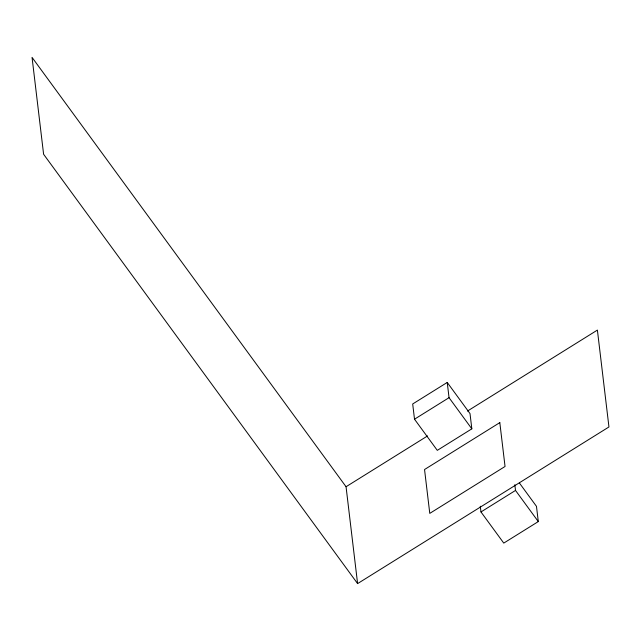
<?xml version="1.0" encoding="UTF-8"?>
<svg xmlns="http://www.w3.org/2000/svg" width="641" height="641" viewBox="0 0 641 641"><rect width="100%" height="100%" fill="white"/><g stroke="black" fill="none" stroke-linecap="round" stroke-linejoin="round"><path stroke-width="0.96" d="M447.234 382.445L412.692 403.974L414.511 419.206L437.298 450.359L471.832 428.837L470.013 413.597L447.234 382.445L449.045 397.676L471.832 428.837M414.511 419.206L449.045 397.676M467.481 411.057L597.396 330.083L608.95 426.962L357.598 583.606L346.052 486.735L427.571 435.928M519.394 482.985L536.477 506.35L538.296 521.582L503.762 543.103L480.974 511.951L515.516 490.429L514.835 484.716M515.516 490.429L538.296 521.582M346.052 486.735L32.05 57.394L43.604 154.265L357.598 583.606M480.293 506.238L480.974 511.951M499.812 422.619L424.542 469.524L429.774 513.385L505.044 466.48L499.812 422.619"/></g></svg>
